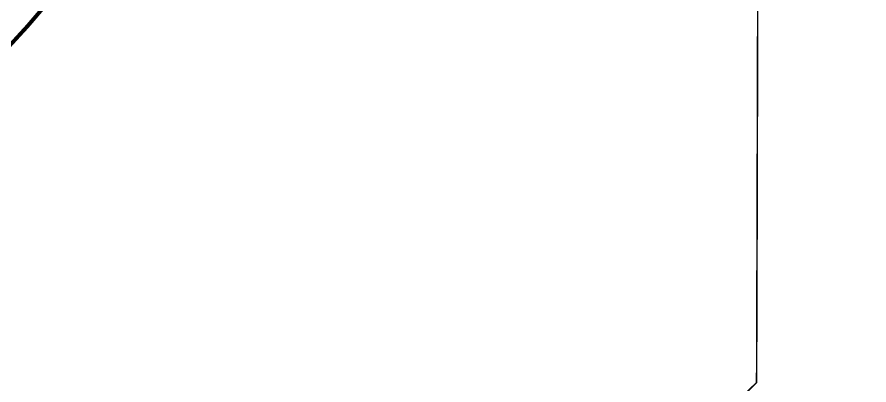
# Model space of a CAD drawing. Header units: metres. Extents: x 561401 to 594056, y 8460144 to 8508504.
# Drawn here: x 578218.3 to 578327, y 8492901.8 to 8492948.7 of the extents above; entities that cross this region are included whole.
import ezdxf

# ---------------------------------------------------------------- set-up
doc = ezdxf.new("R2010")
doc.units = ezdxf.units.M
doc.layers.add('1.1. DERECHO DE VIA', color=230, linetype='Continuous')
doc.layers.add('1.2. AFECTADOS BASE GRAFICA SUNARP', color=150, linetype='Continuous')

msp = doc.modelspace()

# ---------------------------------------------------------------- linework, layer by layer
at = {"layer": '1.1. DERECHO DE VIA', "color": 230, "linetype": 'Continuous', "lineweight": 40, "ltscale": 0.2, "const_width": 0.5}
msp.add_lwpolyline([(578260.26, 8493031.63), (578244.22, 8493027.22), (578230.27, 8493016.22), (578226.8, 8493000.53), (578234.39, 8492982.08), (578232.39, 8492962.49), (578219.58, 8492947.53), (578207.75, 8492934.66), (578212.63, 8492917.08), (578216.71, 8492898.94), (578209.37, 8492882), (578193.76, 8492869.99), (578174.65, 8492868.54), (578154.86, 8492874.48), (578135.62, 8492879.96), (578116.39, 8492885.45), (578097.45, 8492891.83), (578079.95, 8492901.45), (578063.57, 8492912.91), (578047.19, 8492924.39), (578030.81, 8492935.87), (578016.11, 8492939.86)], dxfattribs=at)
at = {"layer": '1.2. AFECTADOS BASE GRAFICA SUNARP', "color": 64, "linetype": 'Continuous', "lineweight": -3, "const_width": 0.2}
for points in [[(577996.45, 8492718.53), (578033.54, 8492699.97), (578052.05, 8492681.46), (578089.19, 8492681.35), (578126.38, 8492699.69), (578145, 8492718.09), (578163.62, 8492736.48), (578200.81, 8492754.82), (578219.49, 8492791.67), (578238.12, 8492810.07), (578256.74, 8492828.46), (578275.42, 8492865.31), (578294.04, 8492883.7), (578312.66, 8492902.1), (578312.72, 8492920.55), (578312.77, 8492939), (578312.88, 8492975.9), (578312.94, 8492994.35), (578331.56, 8493012.75)], [(578331.56, 8493012.75), (578312.94, 8492994.35), (578312.88, 8492975.9), (578312.77, 8492939), (578312.72, 8492920.55), (578312.66, 8492902.1), (578294.04, 8492883.7), (578275.42, 8492865.31), (578256.74, 8492828.46), (578238.12, 8492810.07), (578219.49, 8492791.67), (578200.81, 8492754.82), (578163.62, 8492736.48), (578145, 8492718.09), (578126.38, 8492699.69), (578089.19, 8492681.35), (578052.05, 8492681.46), (578051.83, 8492607.66)]]:
    msp.add_lwpolyline(points, dxfattribs=at)

doc.saveas('drawing.dxf')
